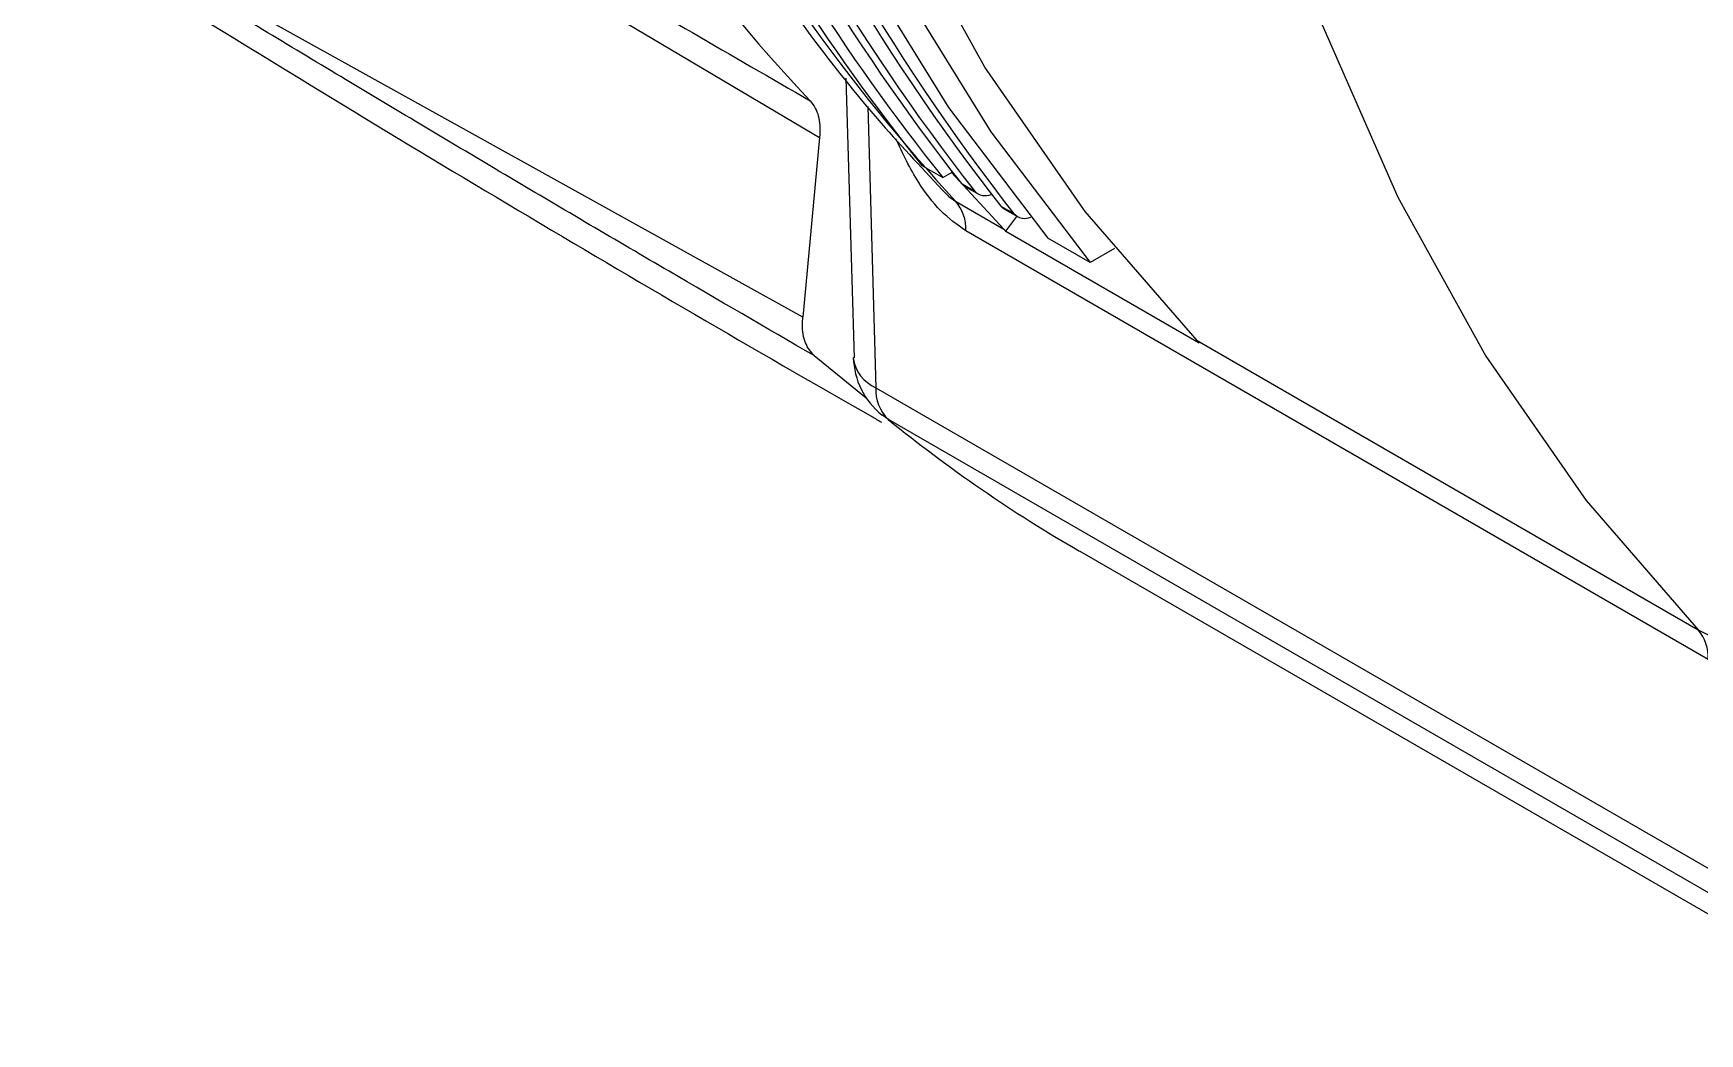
# Model space of a CAD drawing. Extents: x 2 to 136, y 1 to 99.
# Drawn here: x 11.389 to 12.733, y 79.276 to 80.083 of the extents above; entities that cross this region are included whole.
import ezdxf

# ---------------------------------------------------------------- set-up
doc = ezdxf.new("R2010")
doc.units = 0
doc.header["$MEASUREMENT"] = 0
doc.layers.add('OBJECT', color=7, linetype='CONTINUOUS')

msp = doc.modelspace()

# ---------------------------------------------------------------- linework, layer by layer
at = {"layer": 'OBJECT'}
for p, q in [((11.4118, 80.3614), (12.0231, 79.9987)), ((12.0096, 79.8539), (11.3892, 80.1983)), ((12.0444, 80.0466), (12.0509, 79.821)), ((12.062, 80.0238), (12.0685, 79.7969)), ((12.0231, 79.9987), (12.0096, 79.8539)), ((12.1057, 79.9762), (12.1226, 79.9664)), ((12.1226, 79.9664), (12.1301, 79.9707)), ((12.1716, 79.9249), (12.1296, 79.9704)), ((12.1375, 79.9617), (12.1481, 79.9556)), ((12.1403, 79.9593), (12.1509, 79.9532)), ((12.1328, 79.9473), (12.1716, 79.9249)), ((12.1693, 79.9433), (12.1798, 79.9373)), ((12.1721, 79.941), (12.1826, 79.9349)), ((12.1734, 79.9231), (12.1822, 79.9351)), ((12.7397, 79.5778), (12.1411, 79.9234)), ((12.1734, 79.9231), (12.1716, 79.9249)), ((12.1733, 79.923), (12.1734, 79.9231)), ((12.3292, 79.8329), (12.1733, 79.923)), ((12.2413, 79.8979), (12.2073, 79.9175)), ((12.261, 79.9093), (12.2413, 79.8979)), ((12.3275, 79.8349), (12.7315, 79.6017)), ((12.0685, 79.7969), (12.7423, 79.4079)), ((12.0786, 79.7713), (12.0732, 79.775)), ((12.7524, 79.3823), (12.0786, 79.7713)), ((12.2329, 79.665), (12.9067, 79.276))]:
    msp.add_line(p, q, dxfattribs=at)
at = {"layer": 'OBJECT', "flags": 128}
for points in [[(12.2073, 82.9387), (12.1272, 82.7408), (12.0557, 82.5423), (11.9931, 82.3439), (11.9398, 82.1465), (11.8958, 81.9509), (11.8614, 81.758), (11.8367, 81.5684), (11.8218, 81.383), (11.8169, 81.2027), (11.8218, 81.028), (11.8367, 80.8598), (11.8614, 80.6987), (11.8958, 80.5455), (11.9398, 80.4007), (11.9931, 80.2649), (12.0557, 80.1388), (12.1272, 80.0228), (12.2073, 79.9175)], [(12.2413, 82.9191), (12.1612, 82.7212), (12.0897, 82.5227), (12.0271, 82.3243), (11.9737, 82.1269), (11.9297, 81.9313), (11.8953, 81.7384), (11.8706, 81.5488), (11.8558, 81.3635), (11.8508, 81.1831), (11.8558, 81.0084), (11.8706, 80.8402), (11.8953, 80.6791), (11.9297, 80.5259), (11.9737, 80.3811), (12.0271, 80.2454), (12.0897, 80.1192), (12.1612, 80.0032), (12.2413, 79.8979)], [(12.3275, 79.8349), (12.2372, 79.9391), (12.1564, 80.0555), (12.0854, 80.1837), (12.0246, 80.3229), (11.9743, 80.4726), (11.9347, 80.6321), (11.906, 80.8005), (11.8883, 80.9772), (11.8818, 81.1612)], [(12.2857, 80.928), (12.2923, 80.7439), (12.3099, 80.5673), (12.3386, 80.3989), (12.3782, 80.2394), (12.4285, 80.0897), (12.4893, 79.9505), (12.5603, 79.8223), (12.6412, 79.7059), (12.7315, 79.6017)], [(12.1403, 79.9593), (12.1391, 79.9601), (12.1375, 79.9617)], [(12.1721, 79.941), (12.1709, 79.9418), (12.1693, 79.9433)], [(12.0187, 79.8228), (12.0606, 79.7888), (12.0608, 79.7886)]]:
    msp.add_lwpolyline(points, dxfattribs=at)
at = {"layer": 'OBJECT'}
for centre, radius, start, end in [((13.5346, 81.0103), 1.7328, 186.0325, 218.0071), ((13.5476, 81.0057), 1.7357, 185.8307, 217.9959), ((13.5045, 81.0172), 1.7225, 186.7786, 218.0485), ((13.472, 81.01), 1.6971, 188.6591, 218.1526), ((13.4045, 80.9957), 1.644, 192.2284, 218.7639), ((13.379, 81.0003), 1.6341, 193.0374, 218.8084), ((13.275, 80.9979), 1.5519, 194.248, 222.6115), ((13.0323, 80.9864), 1.3971, 202.9731, 223.3002), ((12.1065, 79.9249), 0.0346, 357.5778, 40.3881), ((12.1569, 79.964), 0.0122, 223.5641, 292.4379), ((12.1887, 79.9457), 0.0122, 223.5641, 292.4379), ((12.1123, 79.8231), 0.062, 181.6793, 230.8962), ((12.0809, 79.8252), 0.0309, 187.8614, 246.2029), ((12.1012, 79.7951), 0.0328, 176.702, 226.3597), ((12.8226, 80.686), 1.1791, 230.8731, 239.9873), ((12.7051, 79.5793), 0.0346, 357.5778, 40.3881)]:
    msp.add_arc(centre, radius, start, end, dxfattribs=at)
for centre, major_axis, ratio, start_param, end_param in [((12.1232, 79.8822), (0.0494, 0.0416), 0.566339, 6.253736, 6.322734), ((12.3048, 79.7774), (0.0134, 0.0629), 0.501611, 5.890297, 5.959295)]:
    msp.add_ellipse(centre, major_axis=major_axis, ratio=ratio, start_param=start_param, end_param=end_param, dxfattribs=at)
for points, knots in [([(11.7618, 80.6073), (11.7618, 80.6072), (11.7739, 80.5594), (11.806, 80.4704), (11.8586, 80.3419), (11.9207, 80.2228), (11.9907, 80.1129), (12.0583, 80.0245), (12.1044, 79.9754), (12.1221, 79.9565)], [0, 0, 0, 0, 0.00022, 0.178779, 0.357104, 0.535096, 0.712656, 0.889705, 1, 1, 1, 1]), ([(11.4359, 80.3707), (11.4402, 80.3681), (11.507, 80.3275), (11.6369, 80.25), (11.8257, 80.1383), (11.9523, 80.0649), (12.0155, 80.0283)], [0, 0, 0, 0, 0.0224785, 0.3483194, 0.6741598, 1, 1, 1, 1]), ([(12.0187, 79.8228), (11.9798, 79.8454), (11.8984, 79.8926), (11.7736, 79.9661), (11.646, 80.0423), (11.5178, 80.1196), (11.4326, 80.1718), (11.3892, 80.1983)], [0, 0, 0, 0, 0.187145, 0.391348, 0.595125, 0.793954, 1, 1, 1, 1]), ([(11.4678, 80.1304), (11.478, 80.124), (11.6749, 80.0015), (11.8768, 79.8812), (12.0704, 79.7707), (12.073, 79.7692)], [0, 0, 0, 0, 0.051104, 0.98738, 1, 1, 1, 1]), ([(12.0155, 80.0283), (12.017, 80.0264), (12.021, 80.0214), (12.0237, 80.0111), (12.0233, 80.002), (12.0231, 79.9987)], [0, 0, 0, 0, 0.263891, 0.723095, 1, 1, 1, 1]), ([(12.1411, 79.9234), (12.1341, 79.9284), (12.1203, 79.9384), (12.1001, 79.965), (12.0902, 79.9857), (12.0845, 79.9977)], [0, 0, 0, 0, 0.29745, 0.592559, 1, 1, 1, 1]), ([(12.1219, 79.9564), (12.1237, 79.9546), (12.1273, 79.9509), (12.1309, 79.9485), (12.1328, 79.9473)], [0, 0, 0, 0, 0.487537, 1, 1, 1, 1]), ([(12.0187, 79.8228), (12.0161, 79.8259), (12.0109, 79.8322), (12.009, 79.8442), (12.0095, 79.8519), (12.0096, 79.8539)], [0, 0, 0, 0, 0.425026, 0.850044, 1, 1, 1, 1]), ([(12.7315, 79.6017), (12.7717, 79.5817), (12.8533, 79.541), (12.9941, 79.5097), (13.0949, 79.5124), (13.1471, 79.5138)], [0, 0, 0, 0, 0.3191048, 0.6474945, 1, 1, 1, 1])]:
    msp.add_open_spline(points, degree=3, knots=knots, dxfattribs=at)

doc.saveas('drawing.dxf')
